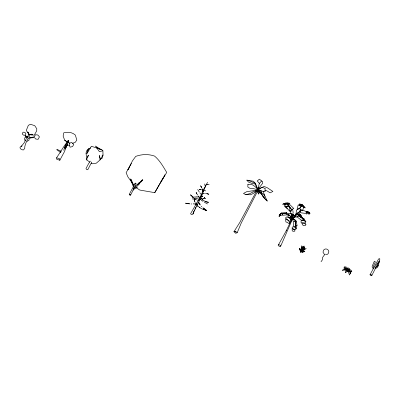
<?xml version="1.0" encoding="UTF-8"?>
<svg xmlns="http://www.w3.org/2000/svg" width="400" height="400" viewBox="0 0 400 400"><rect width="100%" height="100%" fill="white"/><g stroke="black" fill="none" stroke-linecap="round" stroke-linejoin="round"><path stroke-width="0.6" d="M193.42 198.96L192.205 198.925M193.095 197.055L194.31 197.04A85.735 52.735 -33.6 0 0 196.105 197.035M203.17 209.275L206.805 210.51L203.095 209.29A13.975 11.355 -2.9 0 1 201.155 208.465L197.69 206.05M205.53 201.595C212.675 202.585 205.77 203.915 200.565 197.72M300.46 251.885L300.44 250.535M301.07 251.415L300.955 250.3L299.925 248.72M261.44 193.17L261.5 190.855M300.91 251.41L299.81 248.97M207.015 184.475L206.55 184.535M204.295 198.14L203.375 198.41M207.77 184.4L207.035 184.46M189.09 203.745L185.515 203.195L189.7 203.87M209.1 184.56L209.105 184.595A3.585 2.815 0.1 0 0 208.22 184.43L207.76 184.41M287.31 207.1L287.375 205.72M302.265 204.99L303.645 207.32L302.545 210.815L299.535 208.445L301.365 206.09L299.01 204.87L299.53 203.88L302.265 204.99L301.365 206.09L298.175 204.955L297.135 209.2L299.535 208.445L300.795 209.84L298.705 212.63L296.14 213.47L296.4 210.175L299.535 208.445L302.265 204.99L305.195 207.95L302.37 205.04L300.005 204.075M131.545 180.23L131.5 180.775L131.035 180.37L130.685 178.94L131.545 180.23L133.79 185.98L133.65 186.385M133.44 186.555L129.325 194.26L129.285 194.7L129.9 195.165L130.55 195.19L133.605 189.145M130.55 195.19L130.59 194.75L129.325 194.26M301.975 248.63L301.62 245.78L301.08 250.97M203.24 190.82L203.44 190.495L203.37 191.1M202.58 190.145L202.955 190.45M202.15 193.89L202.25 193.58M202.275 193.725L202.175 194.035M193.76 211.865L193.395 214.01L193.815 211.97M282.945 213.38L282.585 215.29L287.11 214.815L286.38 213.24L286.625 212.305L282.365 212.975L281.07 213.645L280.06 215.56L279.56 215.39L279.665 214.775L281.935 212.77L281.07 213.645L280.16 215.705L282.14 215.015L282.945 213.38L281.07 213.645L286.38 213.24L286.7 212.91L288.795 214.345L289.955 215.725L291.87 219.09L289.955 215.725L287.86 215.3L286.38 213.24L284.09 213.335M198.925 199.745L199.14 199.465M89.75 162.08L86.865 160.025C86.945 155.875 84.22 151.785 88.605 148.765L90.615 147.975M60.875 152.015L61.08 151.175L56.915 149.39L56.84 149.78L60.775 152.515M259.345 183.42L257.775 189.575L262.695 183.23L262.655 181.73L259.39 179.175L257.245 180.96L259.345 183.42L261.625 181M193.91 211.92L194.015 211.52M206.44 193.515L208.81 194.215M208.805 194.23L206.79 193.64M300.92 251.72L301.355 250.225M373.62 268.78L374.13 267.82M87.685 157.315L88.345 155.15L86.745 158.945L86.865 160.025M194.27 210.625L194.42 210.135M85.92 153.14L87.205 153.155L88.605 148.765L87.115 151.195M300.86 251.635L302.51 246.135L302.355 248.92L301.7 250.89M375.025 266.895L375.165 266.48M301.355 250.215L302.515 247.245L301.36 251.555M63.705 150.33L65.62 144.92L68.365 140.425L68.68 140.87L64.34 151.86L59.815 160.255L56.66 159.205L56.59 157.82L64.425 145.7L68.365 140.425M195.71 207.37L195.005 209.15M134.865 184.205L135.215 183.225L135.84 183.12L136.125 183.99L134.4 187.665M204.645 188.31L201.28 196.865L192.525 214.3L192.075 214.67L191.115 214.35L190.61 213.665L200.41 196.605L204.23 188.2L204.645 188.31L204.235 188.185M292.745 218.405L280.655 246.23L279.445 246.41L278.14 245.425L286.365 230.55M237.165 232.77L241.26 222.995L259.105 188.24L258.615 187.815L258.185 187.95L239.775 222.5L233.95 231.705L235.61 233.255L237.165 232.77L235.505 231.22L233.95 231.705M291.735 220.135L294.595 217.06L295.365 215.23L297.855 214.6L300.555 214.7L302.15 217.51L300.715 215.62L299.195 214.38L300.555 214.7L301.1 216.16M205.455 186.485L204.545 188.37M30.34 134.365L29.64 134.985L28.885 136.665C29.82 137.755 32.77 137.42 34.425 136.665L35.455 134.725L37.84 135.015L39.445 136.845L38.13 139.31L35.745 139.02L34.48 137.575L28.145 138.125C26.72 141.465 24.46 144.895 24.72 148.61L23.17 150.04L21.095 149.355L20 147.87L20.16 147.1L22.015 145.945L21.09 146.615L24.25 142.705L26.585 138.08L24.8 135.16L23.56 135.18L22.25 133.975L23.005 132.195L24.78 132.3L25.855 133.4L25.235 134.87L27.105 137.52L28 136.43L27.44 137.045L28.99 134.05L28.93 134.495L27.79 132.01L28.545 132.815M302.025 249.745L304.105 246.01L302.12 250.685M375.49 267.905L375.48 267.335M286.17 230.93L292.275 218.255M301.345 251.64L301.57 251.175M376.35 266.615L371.885 275.375L371.45 275.73L370.52 275.425L370.03 274.76L378.555 258.99C381.765 256.82 378.18 263.925 377.45 264.41M204.435 188.255L207.52 182.355M325.045 254.075L322.645 257.34L322.535 259.64L321.045 261.725M129.275 167.125L126.125 172.755L127.925 176.92L134.03 185.42M91.8 162.03L87.745 169.785L86.355 169.33L86.01 168.515L88.685 163.45L90.425 161.09M290.33 211.73L291.51 209.505L293.81 208.545L289.665 204.46L287.275 203.86L284.21 204.53L284.445 203.66L285.415 203.15L288.185 203.1L284.165 203.4L283.065 203.985L282.755 204.39L285.415 203.15L289.27 203.15L289.845 203.695L287.275 203.86L283.99 204.815L286.06 206.475L288.855 205.765L291.51 209.505L290.52 212.95L292.425 215.385L291.43 220.09L292.305 215.3L293.165 212.815L292.675 209.36L291.51 209.505L287.275 203.86L288.855 205.765L290.33 211.73L285.955 207.265L288.855 205.765M133.75 185.975L135.215 183.225M163.585 177.2L154.77 192.65L139.775 190.055L136.145 187.62M163.495 177.395L164.915 174.845M163.2 177.92L154.77 192.65M164.19 176.115L164.8 175.035M207.485 203.965L206.19 203.255A85.735 72.85 33.1 0 1 204.29 202.115M302.025 251.33L302.8 249.615L301.625 251.03M129.58 166.595L131.39 163.42M140.96 181.645L141.505 180.7L142.795 179.795L141.375 181.625L139.335 183.26M257.33 191.615L258.64 194L260.18 191.335L260.06 190.4M129.145 167.835L127.9 169.915L132.465 160.815L135.74 156.37C141.96 154.145 148.375 153.93 154.575 156.085C159.805 160.455 163.29 166.73 166.72 172.425L160.555 182.62M87.205 153.155L91.38 146.265L101.635 149.57L102.91 150.755L103.01 155.02L102.1 158.325L99.98 159.34M67.205 145.1L65.145 148.385L64.66 147.625L67.24 144.495M203.14 193.665L203.96 193.585M67.2 145.09L65.145 148.385L67.27 145.05L69.36 145.285L70.11 147.19L72.625 146.525L73.795 144.295L71.64 142.47L69.92 143.035L69.36 145.285M377.02 267.83L378.72 265.215L378.635 264.83L378.13 264.92L376.28 267.46M301.76 251.095L302.6 249.95M199.885 199.395L200.02 199.225M303.175 249.145L304.755 246.975L302.855 248.975M296.14 213.47L293.1 218.005M138.625 183.545L139.195 182.76L139.765 182.665L139.785 183.345L139.225 184.135L133.06 190.2M347.235 270.895L347.08 271.31L348.165 270.935M303.34 249.54L303.585 249.21L303.105 249.37M203.405 208.235L206.575 210.5L203.56 208.08M301.645 252.2L304.49 248.26L302.685 249.86M64.865 147.055L67.58 143.9M296.395 214.575L292.605 218.89L298.27 212.43M294.995 216.27L291.86 219.88L295.075 216.43M197.045 202.75L196.94 203.25M376.59 266.615C381.61 259.93 380.015 258.745 375.78 266.03M198.815 200.95L199.05 200.455M142.41 179.8L137.175 184.92L139.765 182.665M139.195 182.76L133.17 188.51L134.12 187.88M302.215 251.595L306.215 248.425L303.465 249.675M102.1 155.815L103.01 155.02L100.17 159.83L96.325 163.175L92.155 163.795L91.195 163.11M27.09 137.585L27.505 137.24L27.22 137.46M196.175 204.055L195.855 204.335L196.18 204.825L195.855 204.335L196.925 204.06L196.62 204.51L196.175 204.055L196.82 204.27L197.145 204.76L196.84 205.01M68.68 140.87L68.41 141.09L67.94 140.74M348.325 270.12L347.37 271.325L349.42 270.9A2.55 0.895 -4.3 0 1 351.685 271.905A2.55 2.215 -67.3 0 0 349.41 269.675L348.58 269.96M370.03 274.76L370.47 274.405L371.395 274.715L371.885 275.375M299.085 211.655L300.845 210.28L299.87 211.29L299.99 212.365L298.915 214.055L297.905 214.265M256.885 190.8L253.125 193.56L250.295 194.82L245.725 194.37M205.775 185.195L205.47 185.25A3.585 0.9 -56.9 0 0 205.11 185.42L205.09 185.38M205.82 185.385L205.845 185.26M203.42 208.265L202.925 207.725M301.585 210.115L299.87 211.29L300.995 212.825L305.62 213.41L306.78 211.74L309.455 213L302.535 210.02M193.4 198.975L193.375 198.945A85.735 52.735 -33.6 0 0 195.215 198.91M197.735 189.52L198.29 190.5A85.735 47.375 -86.6 0 0 199.22 191.875M196.8 193.615L196.18 192.675L196.72 193.635A85.735 47.375 -86.6 0 0 197.65 195.04M204.315 197.53L205.325 198.785L204.225 197.51M189.045 203.65L189.03 203.905M202.94 191.31L202.73 191.57L203.24 191.255M298.28 216.04L299.005 215.61M302 252.035L303.53 251.395M26.115 136.825L25.12 137.345L24.59 138.475L24.615 140.08L25.4 140.69M27.06 141.42L29.095 140.025L29.06 137.91M298.355 215.915L296.83 216.7L301.26 220.155L303.915 220.285L305.945 221.825L304.3 219.39L302.37 218.37L300.225 216.245M301.915 251.94L304.835 251.54L302 252.38M257.835 189.495L255.47 183.415L253.325 181.21L246.845 180.135L248.4 182.005L251.785 183.39L255.135 184.025L257.835 189.495L264.055 186.455L267.03 187.595L272.9 191.44L270.135 192.82L266.58 190.69L264.825 190.46M204.59 184.025L204.63 183.98A3.585 2.175 -85.6 0 1 204.945 184.7L205.23 186.285M300.595 216.375L299.585 216.805L297.855 214.6L296.055 214.795L297.655 213.59L300.555 214.7L297.855 214.6L298.51 215.775L296.555 217.06L294.625 217.095M72.46 143.32L75.23 142.35L76.81 140.06L75.36 135.08C72.17 132.17 67.835 131.685 63.77 132.815L63.14 136.05L64.74 140.38L69.79 143.315L64.74 140.38M194.765 201.23L194.325 198.715L194.625 201.18L194.89 201.19M258.645 188.385L259.105 188.24M376.345 268.465L375.72 268.515M102.91 150.755L99.4 151.67L95.46 146.05L101.355 149.9M202.67 193.67L203.12 193.56M195.495 203.52L196.27 203.34M255.52 190.64L257.205 190.265M134.775 188.22L137.14 187.73L136.365 187.305M193.965 204.07L195.505 203.8M201.64 187.19L200.6 185.78L201.465 187.31M302.54 251.31L304.495 251.35L303.84 251.37M193.225 203.875L193.97 203.785M192.805 197.435C193.33 196.475 186.955 192.045 193.01 197.28M325.63 254.72L327.4 254.36L328.3 253.47L328.835 251.505C328.495 249.455 326.285 248.31 324.435 249.32L323.54 250.205L323 252.17L324.28 254.275M204 193.405L204.425 193.365M200.91 189.51L199.255 189.555L201.205 189.63M195.21 198.755L196.43 198.685M196.03 196.94L197.23 196.875M29.57 134.39L32.515 134.32L31.38 134.2M191.07 203.965L191.775 203.965M203.615 190.21L204.965 190.53A3.585 2.68 65.3 0 1 205.65 190.96M375.255 267.335L375.625 267.36M205.26 193.355L205.665 193.385M201.725 196.105L202.035 196.14M196.72 193.67L196.17 192.69M258.5 189.775L259.705 189.975M291.62 213.85L288.88 213.295L287.91 216.74L289.84 218.045L291.675 220.94L292.765 218.755L290.935 216.475L292.36 214.55L289.84 218.045L291.13 220.89L289.47 221.205L285.405 218.02L286.735 216.895L289.84 218.045L290.935 216.475L293.55 218.74L293.98 215.48L292.715 214.07L294.105 215.66L291.205 214.325L290.9 213.735M201.33 195.895L201.645 196.145L201.22 196.245M136.525 187.57L137.14 187.73M201.765 189.72L202.02 189.795M197.6 200.395L198.185 200.57M246.845 180.135L250.855 181.39L255.47 183.415M278.55 244.635L280.1 245.13L280.655 246.23M56.59 157.82L59.745 158.865L59.815 160.255M26.61 136.57L27.885 136.995M286.63 207.02L284.425 206.275L287.335 208.565M285.235 206.335L286.79 206.91M202.625 196.28L202.905 196.385M99.29 148.765L96.935 147.87L100.195 149.445M196.575 204.21L196.11 203.94M29.9 134.51L30.705 134.91L34.255 135.12L36.72 130.845L36.775 128.77L34.765 125.69L30.485 124.27L28.34 125.325L26.275 130.45L28.255 133.425L29.085 134.015M195.915 199.67L196.465 199.94M299.135 215.955L304.225 218.975L302.37 218.37L305.74 222.06L305.345 223.185L301.06 222.54L301.075 220.89L303.915 220.285L300.195 216.285M194.695 199.035L195.75 199.68M349.475 271.27L349.58 271.34A2.87 2.16 -52.5 0 1 349.38 274.98A2.87 0.68 69.4 0 0 347.595 271.015M194.345 198.655L194.855 199.025M267.245 201.025C263.205 198.175 261.97 192.885 257.785 190.155L264.205 194.69L267.245 201.025L265.21 198.99M289.025 210.145L290.71 211.72M373.045 268.435L372.285 267.465L372.16 266.26L374.255 261.46L375 261.235C376.175 263.095 372.425 265.43 373.72 267.44M192.91 197.36L193.37 197.82M257.765 190.19L263.35 196.27M299.285 248.425L299.805 248.965M201.33 206.2L201.845 206.735M203.41 198.4L203.445 198.435A85.735 32.205 -47.9 0 1 202.085 198.865M205.885 185.39L205.725 185.34M199.895 204.42L200.355 205.04M196.805 204.3L197.145 204.76M263.97 197.175L264.9 198.54M199.22 202.915L200.075 204.22M198.845 203.28L199.72 204.62M201.55 187.25L201.725 187.53M198.63 202.4L199.035 203.1M196.17 205.8L196.33 206.085M299.92 248.72L300.44 250.53M261.425 193.75L263.725 197.88M299.28 248.42L300.48 251.535M202.045 188.16L202.195 188.5M264.99 196.38L264.025 194.105L263.435 191.295M195.065 202.355L195.2 202.7M130.635 179.45L133.36 186.78M202.465 189.24L202.59 189.64M202.805 190.49L202.9 190.945M194.75 201.14L194.84 201.575M257.815 189.565L258.64 194M235.505 231.22L235.56 232.235M199.175 196.905A85.325 52.485 -33.6 0 1 197.325 196.995M199.18 197.275A85.325 47.15 -86.6 0 1 198.255 195.95M198.285 198.78A85.325 52.485 -33.6 0 1 196.44 198.87M203.035 201.34A85.325 72.505 33.1 0 1 201.17 200.145M200.75 194.105A85.325 47.15 -86.6 0 1 199.825 192.78M201.215 199.125A85.325 32.05 -47.9 0 1 199.935 199.47M265.1 188.46L265.075 191.705L263.075 191.455L257.58 189.515L262.195 187.275L265.1 188.46M347.425 270.37L347.415 270.91L349.075 269.645A2.43 0.53 -35.4 0 0 348.795 268.825A2.43 0.725 -86.8 0 0 347.79 268.465L347.425 270.37M203.91 200.82L203.91 200.82M201.1 208.475L201.1 208.475M202.47 199.885L202.635 199.685L202.47 199.885M199.255 207.405L199.425 207.21L199.255 207.405M201.19 198.69L201.425 198.43L201.19 198.69M346.37 268.36L346.375 268.655A1.595 0.95 -47.2 0 1 347.645 269.455L346.95 270.6L346.37 268.36M197.565 206.075L197.82 205.82L197.565 206.075M247.945 184.205L247.795 186.9L249.89 188.325L253.115 188.52L258.05 189.875L255.315 186.75L252.415 184.785L247.945 184.205M295.895 221.125L295.275 227.235L296.01 228.995L294.96 229.825L292.15 228.815L292.23 230.945L294.02 231.43L295.015 230.88L294.36 229.63L291.995 228.01L292.905 226.735L295.275 227.235L296.35 228.84L296.755 226.23L295.59 224.98L297.125 225.755L296.17 221.025L293.195 221.38L293.6 226.125L295.275 227.235L295.885 220.565L294.17 219.155C287.625 221.14 296.25 217.825 293.675 219.895L294.52 221.125L295.895 221.125M347.54 269.135L347.005 270.855L345.8 268.23A2.765 0.925 61.2 0 0 343.96 267.35A2.765 2.36 -56.7 0 1 347.475 268.56L347.54 269.135M279.1 215.935L279.17 216.715L279.665 214.775L280.71 213.775L279.1 215.935M346.87 270.46L346.81 270.815L346 269.7A1.595 0.77 30.6 0 0 344.09 269.295A1.595 1.595 78.1 0 1 346.585 269.445L346.87 270.46M292.095 214.675L291.23 219.35L292.095 214.675M347.26 270.685L347.19 271.035L349.34 270.15L349.06 270.345A1.595 0.92 -78.2 0 0 347.915 269.61L347.26 270.685M100.36 158.94L100.17 159.83L99.315 155.48L100.36 158.94M306.78 211.74L306.255 213.915L306.865 213.96L308.875 212.48L308.325 213.46L308.905 214.32L310.03 213.525L309.57 212.465L308.505 211.85L309.455 213L308.085 211.87L306.18 211.42L306.78 211.74M292.795 215.325L291.725 218.71L292.795 215.325M201.055 196.56L200.61 196.455C200.065 197.325 200.575 196.46 200.625 196.93L200.4 196.63L201.055 196.56M347.485 271.08L347.43 271.185A2.015 0.255 -32.2 0 1 345.335 272.685A2.015 0.785 -83.9 0 1 346.37 270.355L346.89 271.21L347.485 271.08M346.7 270.685L345.735 269.125A2.475 2.08 -68.6 0 0 342.49 270.5A2.475 0.805 -7 0 1 345.97 270.105L346.7 270.685M305.95 224.565L305.335 225.52L304.65 225.27L303.225 225.66L301.77 223.315L304.67 223.09L305.95 224.565M300.725 252.29L300.43 252.305L300.74 252.285M201.375 194.78L201.22 195.11L201.375 194.78M199.805 197.95L199.65 198.275L199.805 197.95M201.27 196.89L201.055 197.075L201.11 196.65L201.27 196.89M347.87 271.075L347.515 271.345L348.56 271.285A1.98 0.92 40.1 0 1 350.65 273.485A1.98 1.945 -70.6 0 0 349.555 270.93L347.87 271.075M202.8 189.605L202.83 190.575L202.8 189.605M252.88 191.945L249.7 193.715L245.76 194.64L243.49 193.465L246.725 191.685L258.235 189.945L252.88 191.945M301.875 217.455L301.015 217.66L299.1 215.435L300.715 215.62L301.875 217.455M289.885 223.065L288.48 223.335L287.505 222.455L285.895 221.95L285.615 219.05L288.485 220.505L289.885 223.065M301.135 252.53L301.135 252.53M204.535 188.275L204.535 188.275M30.845 137.8L30.02 137.76L30.85 137.8M302.37 205.04L299.885 204.595L302 205.73L303.19 207.04L304.665 207.565L302.37 205.04M202.45 196.245L201.86 196.11L202.45 196.245"/></g></svg>
